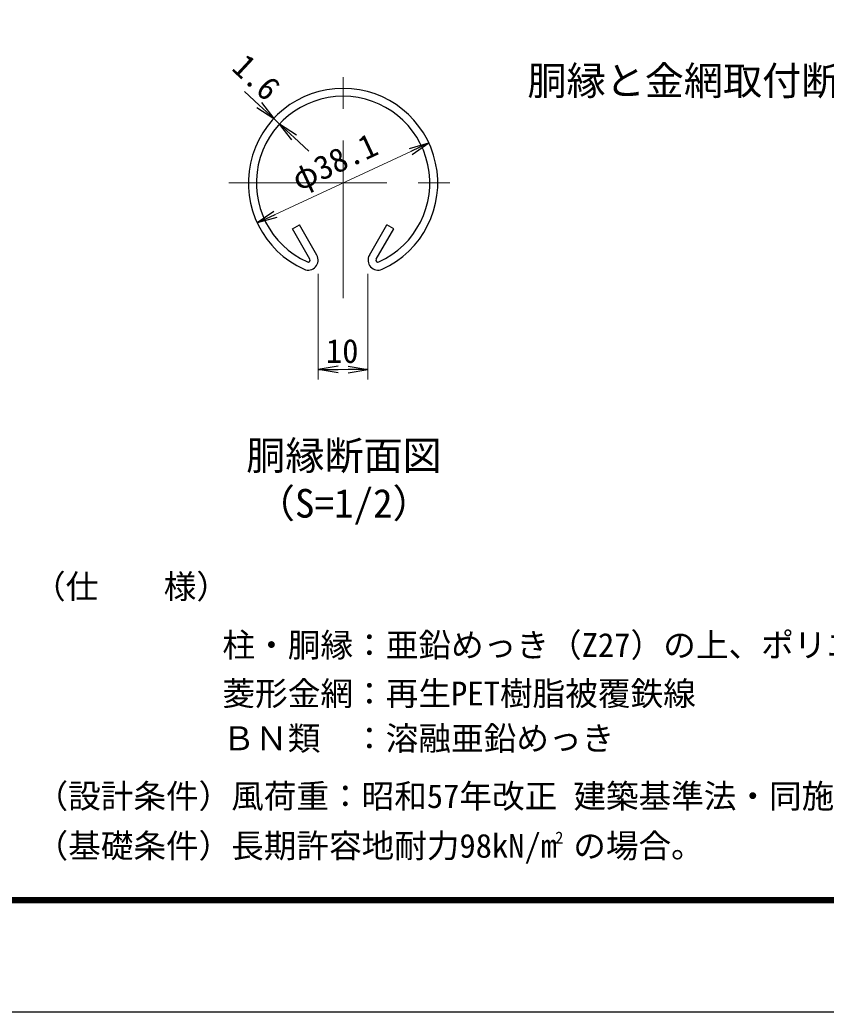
# Model space of a CAD drawing. Units: millimetres, scale not verified, with parts at other scales. Extents: x -4200 to 4200, y -2970 to 2970.
# Drawn here: x -364 to 1258, y -2970 to -972 of the extents above; entities that cross this region are included whole.
import ezdxf
from ezdxf.enums import TextEntityAlignment as Align

# ---------------------------------------------------------------- set-up
doc = ezdxf.new("R2010")
doc.units = ezdxf.units.MM
doc.header["$LTSCALE"] = 10
doc.linetypes.add('USER1', pattern=[50.8, 31.75, -6.35, 6.35, -6.35])
for name, color, linetype, lineweight in [('0-0_D-TTL-TXT', 7, 'Continuous', 25), ('0-1_D-BMK', 2, 'USER1', 13), ('0-2_D-STR1', 1, 'Continuous', 25), ('0-3_D-STR-DIM', 7, 'Continuous', 13), ('0-4_0', 7, 'Continuous', 25), ('0-E_D-TTL', 7, 'Continuous', 25)]:
    doc.layers.add(name, color=color, linetype=linetype, lineweight=lineweight)
doc.styles.add('ＭＳ ゴシック', font='')
doc.styles.get('ＭＳ ゴシック').set_extended_font_data('MS Gothic')

# ---------------------------------------------------------------- blocks, each defined once
blk = doc.blocks.new('_Open')
at = {"layer": '0-4_0'}
blk.add_line((-10, 1.667), (0, 0), dxfattribs=at)
blk.add_lwpolyline([(-10, -1.667), (0, 0), (-10, 0)], dxfattribs=at)

msp = doc.modelspace()

# ---------------------------------------------------------------- linework, layer by layer
at = {"layer": '0-1_D-BMK'}
for p, q in [((286.49, -1532.68), (286.49, -1071.12)), ((56.75, -1300.86), (516.23, -1300.86))]:
    msp.add_line(p, q, dxfattribs=at)
at = {"layer": '0-2_D-STR1'}
for p, q in [((184.66, -1393.39), (198.55, -1385.37)), ((219.75, -1454.17), (184.66, -1393.39)), ((233.64, -1446.15), (198.55, -1385.37)), ((339.33, -1446.15), (374.42, -1385.37)), ((353.22, -1454.17), (388.31, -1393.39)), ((388.31, -1393.39), (374.42, -1385.37))]:
    msp.add_line(p, q, dxfattribs=at)
for centre, radius, start, end in [((286.49, -1300.86), 190.5, 294.32478, 245.67522), ((286.49, -1300.86), 174.46, 294.32478, 245.67522), ((216.28, -1456.18), 20.05, 245.67522, 30), ((216.28, -1456.18), 4.01, 245.67522, 30), ((356.69, -1456.18), 20.05, 150, 294.32478), ((356.69, -1456.18), 4.01, 150, 294.32478)]:
    msp.add_arc(centre, radius, start, end, dxfattribs=at)
at = {"layer": '0-3_D-STR-DIM'}
for p, q in [((117.6, -1144), (88.29, -1116.77)), ((158.66, -1182.14), (146.91, -1171.22)), ((187.97, -1209.36), (217.28, -1236.58)), ((150.09, -1364.46), (422.89, -1237.26)), ((236.49, -1483.43), (236.49, -1696.23)), ((336.49, -1483.43), (336.49, -1696.23)), ((276.49, -1676.23), (296.49, -1676.23))]:
    msp.add_line(p, q, dxfattribs=at)
at = {"layer": '0-E_D-TTL', "color": 2}
msp.add_lwpolyline([(-4199.68, 2970.23), (4200.32, 2970.23), (4200.32, -2969.77), (-4199.68, -2969.77)], close=True, dxfattribs=at)
at = {"layer": '0-E_D-TTL'}
for points in [[(-3929.68, 2750.23), (3930.32, 2750.23), (3930.32, -2749.77), (-3929.68, -2749.77)], [(-3927.18, 2747.73), (3927.82, 2747.73), (3927.82, -2747.27), (-3927.18, -2747.27)], [(-3924.68, 2745.23), (3925.32, 2745.23), (3925.32, -2744.77), (-3924.68, -2744.77)], [(-3922.18, 2742.73), (3922.82, 2742.73), (3922.82, -2742.27), (-3922.18, -2742.27)], [(-3919.68, 2740.23), (3920.32, 2740.23), (3920.32, -2739.77), (-3919.68, -2739.77)]]:
    msp.add_lwpolyline(points, close=True, dxfattribs=at)

# ---------------------------------------------------------------- block references
at = {"layer": '0-3_D-STR-DIM', "xscale": 4, "yscale": 4}
for p, rotation in [((146.91, -1171.22), 317.11285), ((158.66, -1182.14), 137.11285), ((459.14, -1220.36), 24.99865), ((113.83, -1381.37), 204.99865), ((236.49, -1676.23), 180)]:
    msp.add_blockref('_Open', p, dxfattribs=dict(at, rotation=rotation))
msp.add_blockref('_Open', (336.49, -1676.23), dxfattribs=at)

# ---------------------------------------------------------------- texts
at = {"layer": '0-0_D-TTL-TXT', "style": 'ＭＳ ゴシック'}
for s, height, p in [('胴縁と金網取付断面図', 57.7, (657.44, -1141.13)), ('胴縁断面図', 57.7, (91.56, -1895.51)), ('（S=1/2）', 57.7, (111.05, -1991.7)), ('（仕\u3000\u3000様）', 48.17, (-337.25, -2151.6)), ('柱・胴縁：亜鉛めっき（Z27）の上、ポリエステル樹脂静電粉体塗装', 48.17, (43.76, -2269.3)), ('菱形金網：再生PET樹脂被覆鉄線', 48.17, (43.76, -2366.96)), ('ＢＮ類\u3000：溶融亜鉛めっき', 48.17, (43.76, -2457.1)), ('（設計条件）風荷重：昭和57年改正 建築基準法・同施行令に基づく風圧力に準拠。', 48.09, (-332.13, -2573.38)), ('（基礎条件）長期許容地耐力98kN/m の場合。', 48.09, (-332.13, -2673.38)), ('2', 24.05, (713.34, -2637.57))]:
    msp.add_text(s, height=height, dxfattribs=at).set_placement(p, align=Align.BOTTOM_LEFT)
at = {"layer": '0-3_D-STR-DIM', "style": 'ＭＳ ゴシック'}
for s, rotation, p in [('1.6', 317.113, (50.12, -1082.54)), ('φ38.1', 24.999, (203.43, -1331.17))]:
    msp.add_text(s, height=48.09, rotation=rotation, dxfattribs=at).set_placement(p, align=Align.BOTTOM_LEFT)
msp.add_text('10', height=48.09, dxfattribs=at).set_placement((252.09, -1677.48), align=Align.BOTTOM_LEFT)

doc.saveas('drawing.dxf')
